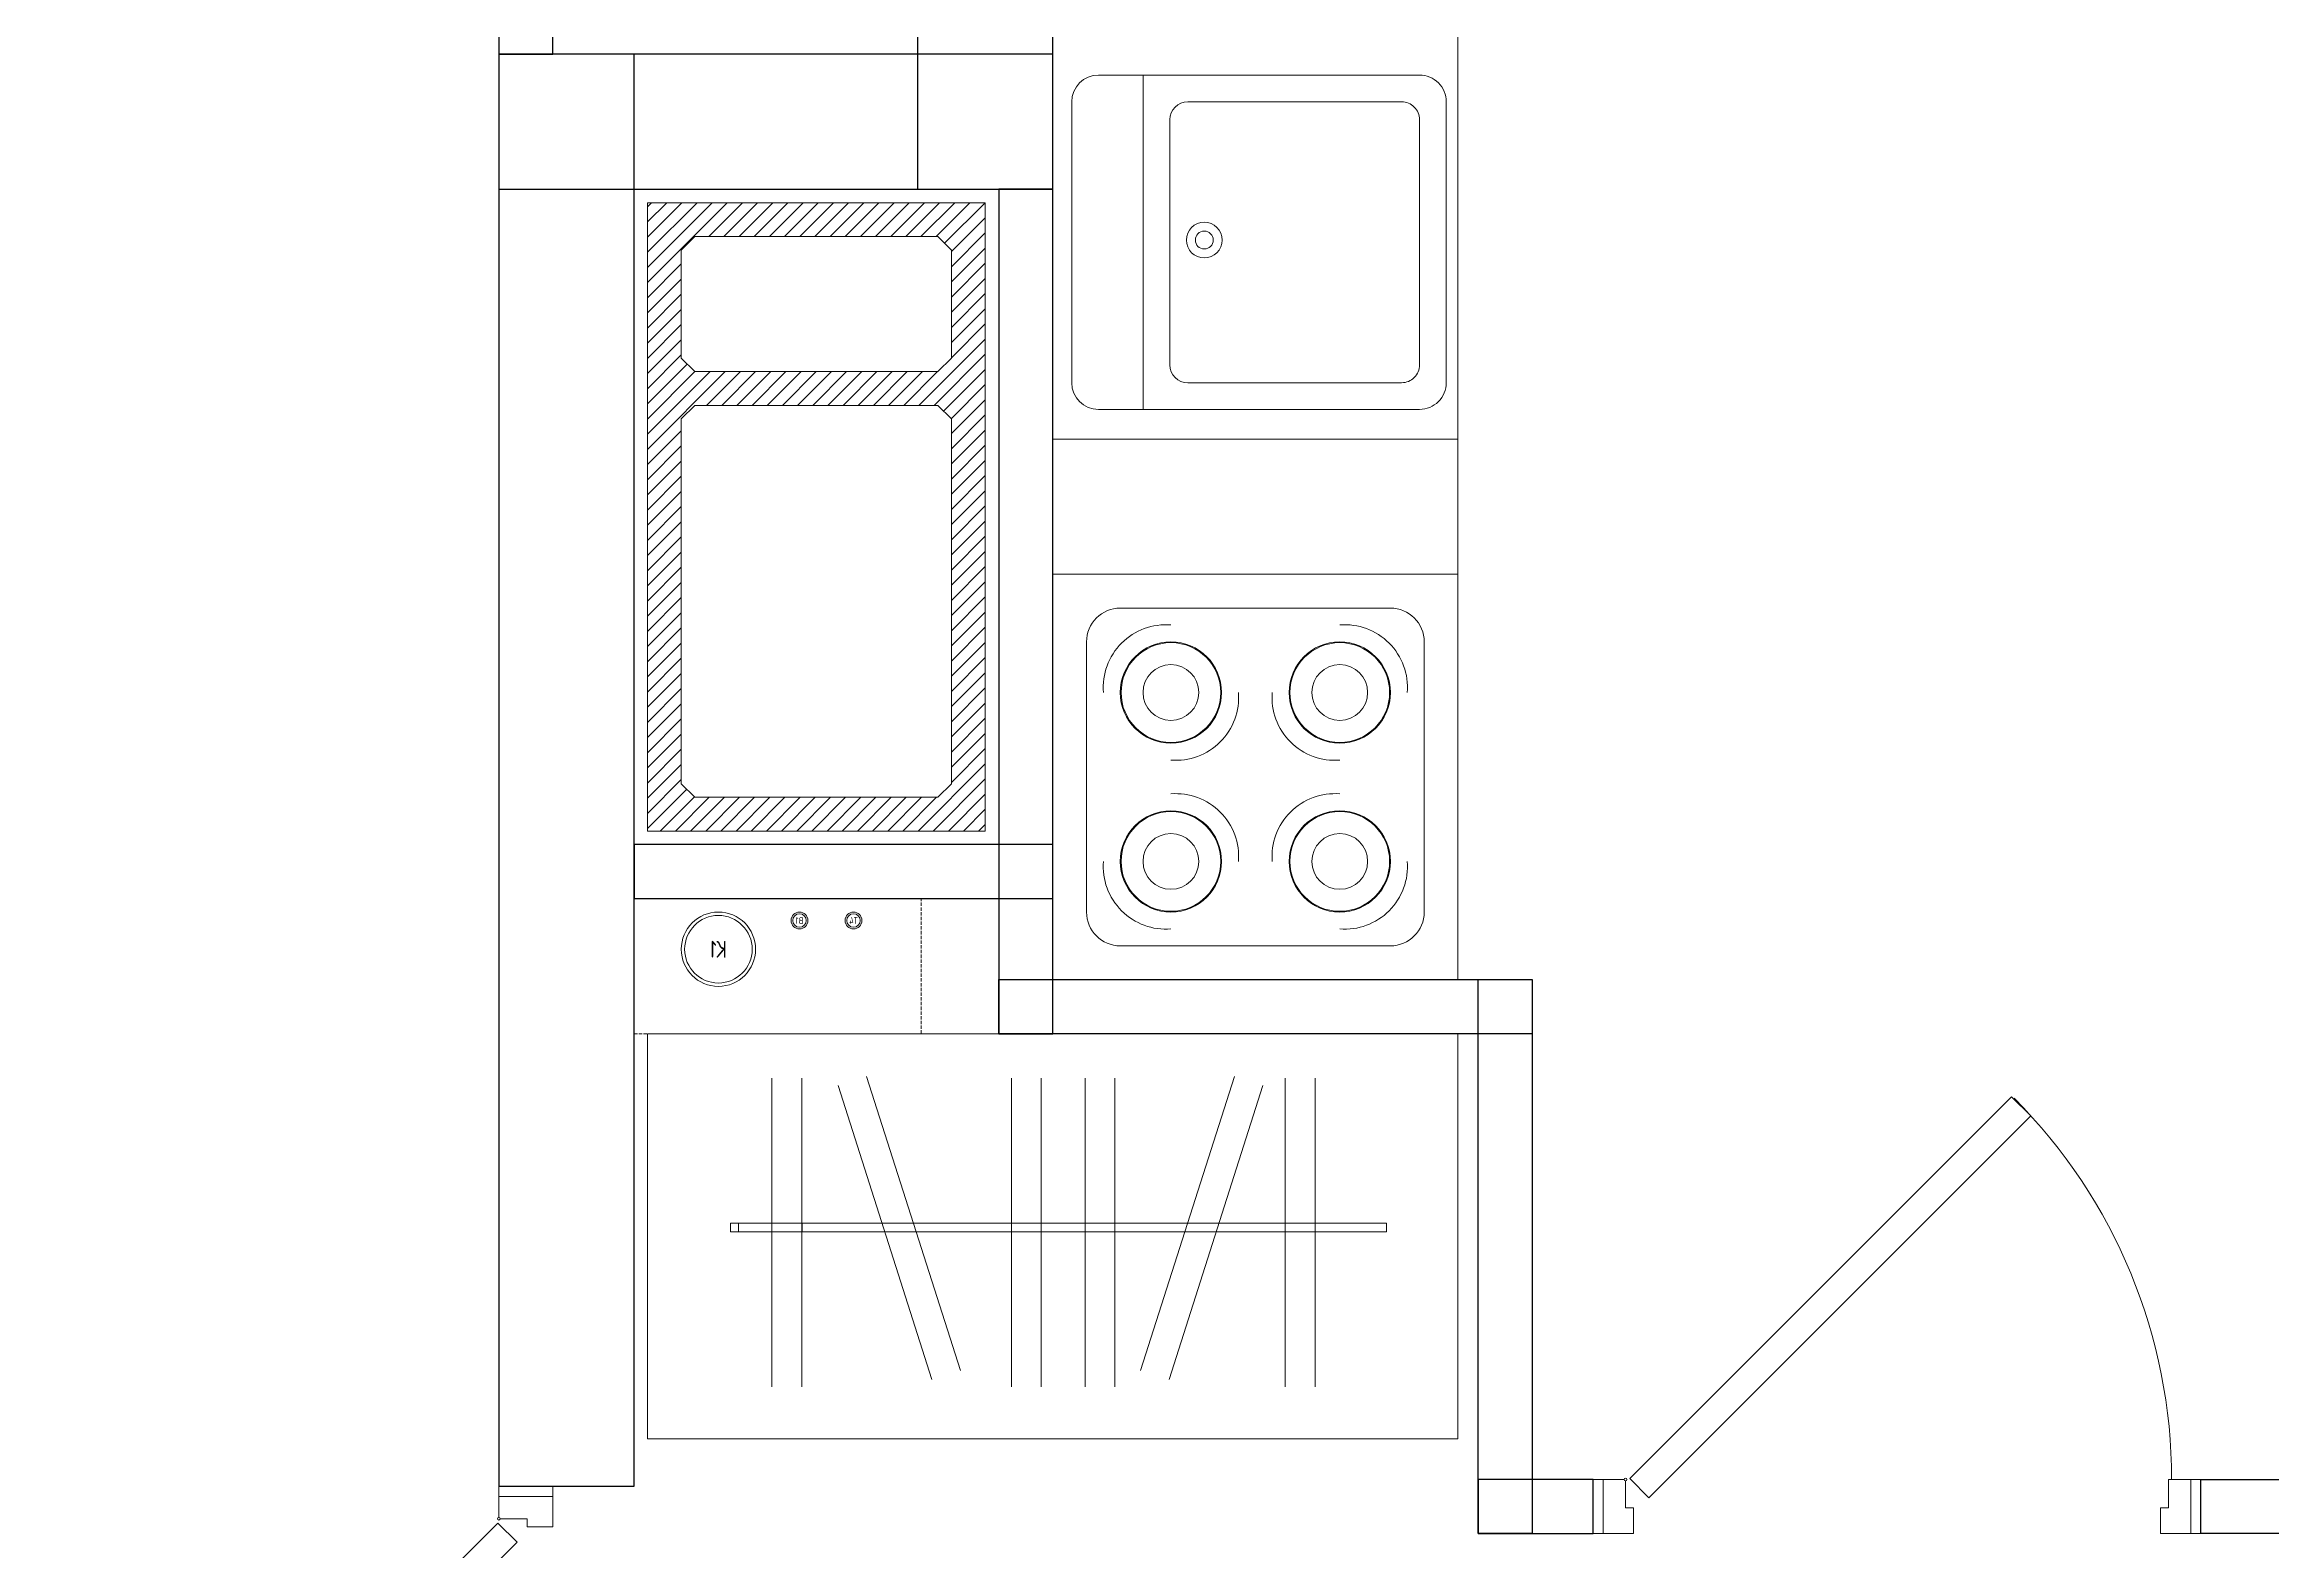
# Model space of a CAD drawing. Header units: millimetres. Extents: x 0 to 145404, y 0 to 194550.
# Drawn here: x 121553 to 124850, y 66881 to 69110 of the extents above; entities that cross this region are included whole.
import ezdxf
from ezdxf.enums import TextEntityAlignment as Align

# ---------------------------------------------------------------- set-up
doc = ezdxf.new("R2010")
doc.units = ezdxf.units.MM
doc.linetypes.add('200_ШТРИХ', pattern=[320, 200, -120])
doc.linetypes.add('DASHED', pattern=[7, 5, -2, 0])
for name, color, linetype, lineweight in [('АР - Вентблок', 36, 'Continuous', 9), ('АР - ВК', 126, 'Continuous', 13), ('АР - Двери', 126, 'Continuous', 9), ('АР - Монолит', 56, 'Continuous', 30), ('АР - Оборуд', 252, 'Continuous', 0), ('АР - Перегородки 80', 32, 'Continuous', 30)]:
    doc.layers.add(name, color=color, linetype=linetype, lineweight=lineweight)
doc.layers.add('АР - мебель', color=7, linetype='Continuous', lineweight=9, true_color=0x787878)
doc.styles.add('ГОСТ 2.304', font='CS_Gost2304.shx')

# ---------------------------------------------------------------- blocks, each defined once
blk = doc.blocks.new('*U206')
at = {"ltscale": 100}
for p, q in [((15, 37.5), (15, -42.5)), ((46, 37.5), (15, 37.5)), ((48, -4.5), (48, 35.5)), ((852, -4.5), (852, 37.5)), ((852, 37.5), (885, 37.5)), ((885, 37.5), (885, -42.5)), ((60, -4.5), (48, -4.5)), ((60, -42.5), (60, -4.5)), ((840, -42.5), (840, -4.5)), ((840, -4.5), (852, -4.5)), ((15, -42.5), (60, -42.5)), ((885, -42.5), (840, -42.5))]:
    blk.add_line(p, q, dxfattribs=at)
for points in [[(54.4, 38.9), (82.7, 10.6), (648, 575.9), (619.7, 604.2)], [(15, -42.5), (0, -42.5), (0, 37.5), (15, 37.5)], [(885, -42.5), (900, -42.5), (900, 37.5), (885, 37.5)]]:
    blk.add_lwpolyline(points, close=True, dxfattribs=at)
blk.add_circle((48, 37.5), 2, dxfattribs=at)
blk.add_arc((56.7, 37.5), 800, 0, 44.865, dxfattribs=at)
blk = doc.blocks.new('*U79')
at = {"ltscale": 100}
for p, q in [((-1035, -37.5), (-1035, 42.5)), ((-1035, 42.5), (-990, 42.5)), ((-990, 42.5), (-990, 4.5)), ((-15, 42.5), (-60, 42.5)), ((-60, 42.5), (-60, 4.5)), ((-15, -37.5), (-15, 42.5)), ((-990, 4.5), (-1002, 4.5)), ((-1002, 4.5), (-1002, -37.5)), ((-60, 4.5), (-48, 4.5)), ((-48, 4.5), (-48, -35.5)), ((-1002, -37.5), (-1035, -37.5)), ((-46, -37.5), (-15, -37.5))]:
    blk.add_line(p, q, dxfattribs=at)
for points in [[(-1035, 42.5), (-1050, 42.5), (-1050, -37.5), (-1035, -37.5)], [(-15, 42.5), (0, 42.5), (0, -37.5), (-15, -37.5)], [(-54.4, -38.9), (-82.7, -10.6), (-754, -682), (-725.8, -710.3)]]:
    blk.add_lwpolyline(points, close=True, dxfattribs=at)
blk.add_circle((-48, -37.5), 2, dxfattribs=at)
blk.add_arc((-57.9, -37.5), 950, 180, 224.865, dxfattribs=at)
blk = doc.blocks.new('Стояк ВК')
at = {"layer": 'АР - ВК', "color": 46, "linetype": 'DASHED'}
blk.add_lwpolyline([(0, 200), (425, 200), (425, 0), (0, 0)], close=True, dxfattribs=at)
at = {"layer": 'АР - ВК', "color": 1, "ltscale": 100}
for radius in [12.5, 10]:
    blk.add_circle((100, 167.5), radius, dxfattribs=at)
at = {"layer": 'АР - ВК', "color": 5, "ltscale": 100}
for radius in [12.5, 10]:
    blk.add_circle((180, 167.5), radius, dxfattribs=at)
at = {"layer": 'АР - ВК', "color": 46, "ltscale": 100}
for radius in [55, 50]:
    blk.add_circle((300, 125), radius, dxfattribs=at)
at = {"layer": 'АР - ВК', "color": 1, "ltscale": 100, "style": 'ГОСТ 2.304'}
blk.add_text('Т4', height=10, dxfattribs=at).set_placement((100, 167.5), align=Align.MIDDLE_CENTER)
at = {"layer": 'АР - ВК', "color": 5, "ltscale": 100, "style": 'ГОСТ 2.304'}
blk.add_text('В1', height=10, dxfattribs=at).set_placement((180, 167.5), align=Align.MIDDLE_CENTER)
at = {"layer": 'АР - ВК', "color": 46, "ltscale": 100, "style": 'ГОСТ 2.304'}
blk.add_text('К1', height=25, dxfattribs=at).set_placement((300, 125), align=Align.MIDDLE_CENTER)
blk = doc.blocks.new('k_22')
at = {"ltscale": 600}
for p, q in [((0, 600), (0, 0)), ((600, 600), (0, 600)), ((600, 0), (600, 600)), ((500, 550), (100, 550)), ((50, 500), (50, 100)), ((550, 100), (550, 500)), ((100, 50), (500, 50)), ((0, 0), (600, 0))]:
    blk.add_line(p, q, dxfattribs=at)
for centre in [(175, 425), (425, 425), (175, 175), (425, 175)]:
    blk.add_circle(centre, 75, dxfattribs=at)
for centre, radius, start, end in [((100, 500), 50, 90, 180), ((500, 500), 50, 0, 90), ((167.7, 432.3), 93, 85.4974, 184.5026), ((175, 425), 73.8, 0, 180), ((425, 425), 73.8, 0, 180), ((432.3, 432.3), 93, 355.4974, 94.5026), ((175, 425), 41.3, 0, 180), ((425, 425), 41.3, 0, 180), ((175, 425), 73.8, 180, 0), ((175, 425), 41.3, 180, 0), ((182.3, 417.7), 93, 265.4974, 4.5026), ((417.7, 417.7), 93, 175.4974, 274.5026), ((425, 425), 73.8, 180, 0), ((425, 425), 41.3, 180, 0), ((182.3, 182.3), 93, 355.4974, 94.5026), ((417.7, 182.3), 93, 85.4974, 184.5026), ((175, 175), 73.8, 0, 180), ((425, 175), 73.8, 0, 180), ((175, 175), 41.3, 0, 180), ((425, 175), 41.3, 0, 180), ((167.7, 167.7), 93, 175.4974, 274.5026), ((175, 175), 73.8, 180, 0), ((175, 175), 41.3, 180, 0), ((425, 175), 73.8, 180, 0), ((425, 175), 41.3, 180, 0), ((432.3, 167.7), 93, 265.4974, 4.5026), ((100, 100), 50, 180, 270), ((500, 100), 50, 270, 0)]:
    blk.add_arc(centre, radius, start, end, dxfattribs=at)
blk = doc.blocks.new('М15 600х600')
for p, q in [((-600, 600), (-600, 0)), ((-600, 600), (0, 600)), ((0, 600), (0, 0)), ((-516.4, 571.8), (-100.6, 571.8)), ((-556, 57), (-556, 532.2)), ((-61, 532.2), (-61, 57)), ((-556, 466.2), (-61, 466.2)), ((-516.4, 83.4), (-516.4, 400.2)), ((-490, 426.6), (-127, 426.6)), ((-100.6, 83.4), (-100.6, 400.2)), ((-61, 400.2), (-61, 83.4)), ((-127, 57), (-490, 57)), ((-600, 0), (0, 0)), ((-100.6, 17.4), (-516.4, 17.4))]:
    blk.add_line(p, q)
for centre, major_axis, start_param, end_param in [((-516.4, 532.2), (-28, 28), -0.785398, 0.785398), ((-100.6, 532.2), (28, 28), 5.497787, 7.068583), ((-490, 400.2), (-18.7, 18.7), -0.785398, 0.785398), ((-305.2, 375.6), (18.7, 18.7), 5.497787, 11.780972), ((-127, 400.2), (18.7, 18.7), 5.497787, 7.068583), ((-305.2, 375.6), (9.33, 9.33), 5.497787, 11.780972), ((-490, 83.4), (18.7, 18.7), 2.356194, 3.926991), ((-127, 83.4), (-18.7, 18.7), 2.356194, 3.926991), ((-516.4, 57), (28, 28), 2.356194, 3.926991), ((-100.6, 57), (-28, 28), 2.356194, 3.926991)]:
    blk.add_ellipse(centre, major_axis=major_axis, ratio=1, start_param=start_param, end_param=end_param)
blk = doc.blocks.new('Ш03 600х1200')
for p, q in [((0, 600), (-1200, 600)), ((-1200, 0), (-1200, 600)), ((0, 0), (0, 600)), ((-988.5, 66), (-988.5, 522.9)), ((-944.2, 66), (-944.2, 522.9)), ((-911.1, 76.8), (-772.2, 512)), ((-868.9, 63.3), (-730, 498.6)), ((-692.1, 66), (-692.1, 522.9)), ((-647.8, 66), (-647.8, 522.9)), ((-583, 66), (-583, 522.9)), ((-538.7, 66), (-538.7, 522.9)), ((-324.4, 63.3), (-463.3, 498.6)), ((-282.2, 76.8), (-421.1, 512)), ((-228.6, 66), (-228.6, 522.9)), ((-184.3, 66), (-184.3, 522.9)), ((-123, 293.3), (-1094.4, 293.3)), ((-1094.4, 293.3), (-1094.4, 280.4)), ((-1094.4, 280.4), (-123, 280.4)), ((-134.5, 293.3), (-228.9, 293.3)), ((-228.9, 293.3), (-228.9, 280.4)), ((-228.9, 280.4), (-134.5, 280.4)), ((-134.5, 280.4), (-134.5, 293.3)), ((-123, 280.4), (-123, 293.3)), ((0, 0), (-1200, 0))]:
    blk.add_line(p, q)
blk = doc.blocks.new('Вентблок 930 х 500')
at = {"layer": 'АР - Вентблок', "lineweight": 5}
h = blk.add_hatch(dxfattribs=at)
h.set_pattern_fill('ANSI31', color=256, scale=5)
h.set_pattern_definition([(45, (-3927587.913, -709139.574), (-11.22532015, 11.22532015), [])])
h.paths.add_polyline_path([(-20, 950), (-520, 950), (-520, 20), (-20, 20)])
h.paths.add_polyline_path([(-450, 700), (-470, 720), (-470, 880), (-450, 900), (-90, 900), (-70, 880), (-70, 720), (-90, 700)], flags=16)
h.paths.add_polyline_path([(-90, 650), (-70, 630), (-70, 90), (-90, 70), (-450, 70), (-470, 90), (-470, 630), (-450, 650)], flags=16)
at = {"layer": 'АР - Вентблок', "linetype": '200_ШТРИХ', "lineweight": 5, "ltscale": 0.1}
blk.add_lwpolyline([(-540, 0), (-540, 970), (0, 970), (0, 0)], close=True, dxfattribs=at)
at = {"layer": 'АР - Вентблок', "linetype": 'ByBlock'}
for points in [[(-520, 20), (-520, 950), (-20, 950), (-20, 20)], [(-470, 720), (-470, 880), (-450, 900), (-90, 900), (-70, 880), (-70, 720), (-90, 700), (-450, 700)], [(-470, 90), (-470, 630), (-450, 650), (-90, 650), (-70, 630), (-70, 90), (-90, 70), (-450, 70)]]:
    blk.add_lwpolyline(points, close=True, dxfattribs=at)
blk = doc.blocks.new('Квартира 1К 6550 тип 4')
at = {"layer": 'АР - Монолит'}
for points in [[(620, 6750), (620, 5200), (820, 5200), (820, 6750)], [(0, 5400), (0, 3280), (200, 3280), (200, 5400)], [(0, 5400), (0, 5200), (820, 5200), (820, 5400)]]:
    blk.add_lwpolyline(points, close=True, dxfattribs=at)
at = {"layer": 'АР - Оборуд'}
for points in [[(820, 4830), (820, 4630), (1420, 4630), (1420, 4830)], [(820, 4630), (820, 4030), (1420, 4030), (1420, 4630)]]:
    blk.add_lwpolyline(points, close=True, dxfattribs=at)
at = {"layer": 'АР - Перегородки 80'}
for points in [[(80, 6550), (0, 6550), (0, 5400), (80, 5400)], [(820, 5200), (740, 5200), (740, 3950), (820, 3950)], [(820, 4230), (200, 4230), (200, 4150), (820, 4150)], [(740, 4030), (1530, 4030), (1530, 3950), (740, 3950)], [(1530, 4030), (1530, 3210), (1450, 3210), (1450, 4030)], [(1620, 3210), (1620, 3290), (1450, 3290), (1450, 3210)], [(3060, 3290), (3060, 3210), (2520, 3210), (2520, 3290)]]:
    blk.add_lwpolyline(points, close=True, dxfattribs=at)
blk.add_blockref('Вентблок 930 х 500', (740, 4230))
at = {"layer": 'АР - ВК', "xscale": -1}
blk.add_blockref('Стояк ВК', (625, 3950), dxfattribs=at)
at = {"layer": 'АР - Двери'}
blk.add_blockref('*U206', (1620, 3252.5), dxfattribs=at)
at = {"layer": 'АР - Двери', "xscale": -1, "rotation": 270}
blk.add_blockref('*U79', (37.5, 3280), dxfattribs=at)
at = {"layer": 'АР - мебель', "rotation": 180}
blk.add_blockref('Ш03 600х1200', (220, 3950), dxfattribs=at)
at = {"layer": 'АР - Оборуд'}
for name, p, rotation in [('М15 600х600', (1420, 5430), 90.00000000000001), ('k_22', (820, 4630), 270)]:
    blk.add_blockref(name, p, dxfattribs=dict(at, rotation=rotation))
blk = doc.blocks.new('V_Section_3')
blk.add_blockref('Квартира 1К 6550 тип 4', (8950, -34650))

msp = doc.modelspace()

# ---------------------------------------------------------------- block references
msp.add_blockref('V_Section_3', (113275.5, 98346.1, 0))

doc.saveas('drawing.dxf')
